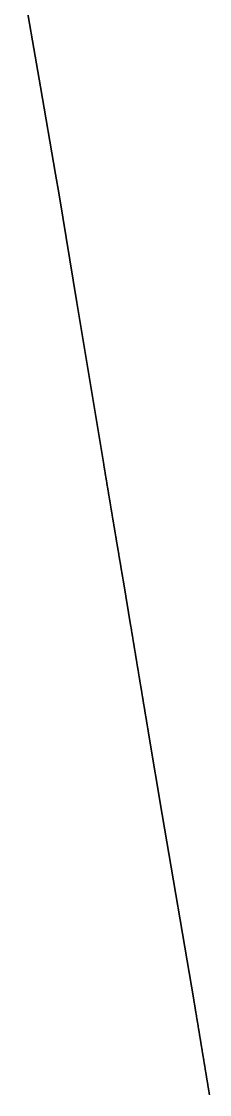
# Model space of a CAD drawing. Header units: inches. Extents: x 130170 to 284068, y 377793 to 804530.
# Drawn here: x 194385.2 to 194462.8, y 480395 to 480839 of the extents above; entities that cross this region are included whole.
import ezdxf

# ---------------------------------------------------------------- set-up
doc = ezdxf.new("R2010")
doc.units = ezdxf.units.IN
doc.header["$MEASUREMENT"] = 0
doc.layers.add('muni_il', color=7, linetype='Continuous')

msp = doc.modelspace()

# ---------------------------------------------------------------- linework, layer by layer
at = {"layer": 'muni_il'}
for points in [[(194385.2, 480857.43), (194393.07, 480812.02), (194399.25, 480775.87), (194400.69, 480767.36), (194408.09, 480722.77), (194419.13, 480655.71), (194419.16, 480655.52), (194419.19, 480655.32), (194419.23, 480655.12), (194419.26, 480654.92), (194419.29, 480654.73), (194419.32, 480654.53), (194419.36, 480654.33), (194419.39, 480654.13), (194419.42, 480653.94), (194419.46, 480653.74), (194419.49, 480653.54), (194419.52, 480653.35), (194419.55, 480653.15), (194419.59, 480652.95), (194419.62, 480652.75), (194419.65, 480652.56), (194419.68, 480652.36), (194419.72, 480652.16), (194419.75, 480651.96), (194419.78, 480651.77), (194419.81, 480651.57), (194419.85, 480651.37), (194419.88, 480651.17), (194419.91, 480650.98), (194419.95, 480650.78), (194419.98, 480650.58), (194420.01, 480650.39), (194420.04, 480650.19), (194420.08, 480649.99), (194420.11, 480649.79), (194420.14, 480649.6), (194420.17, 480649.4), (194420.21, 480649.2), (194420.24, 480649), (194420.27, 480648.81), (194420.31, 480648.61), (194420.34, 480648.41), (194420.37, 480648.22), (194420.4, 480648.02), (194420.44, 480647.82), (194420.47, 480647.62), (194420.5, 480647.43), (194420.53, 480647.23), (194420.57, 480647.03), (194420.6, 480646.83), (194420.63, 480646.64), (194420.67, 480646.44), (194420.7, 480646.24), (194420.73, 480646.04), (194420.76, 480645.85), (194420.8, 480645.65), (194420.83, 480645.45), (194420.86, 480645.26), (194420.9, 480645.06), (194420.93, 480644.86), (194420.96, 480644.66), (194420.99, 480644.47), (194421.03, 480644.27), (194421.06, 480644.07), (194421.09, 480643.87), (194421.12, 480643.68), (194421.16, 480643.48), (194421.19, 480643.28), (194421.22, 480643.09), (194421.26, 480642.89), (194421.29, 480642.69), (194421.32, 480642.49), (194421.35, 480642.3), (194421.39, 480642.1), (194421.42, 480641.9), (194421.45, 480641.7), (194421.49, 480641.51), (194421.52, 480641.31), (194421.55, 480641.11), (194421.58, 480640.92), (194421.62, 480640.72), (194421.65, 480640.52), (194421.68, 480640.32), (194421.72, 480640.13), (194421.75, 480639.93), (194421.78, 480639.73), (194421.81, 480639.53), (194421.85, 480639.34), (194421.88, 480639.14), (194421.91, 480638.94), (194421.95, 480638.75), (194421.98, 480638.55), (194422.01, 480638.35), (194422.04, 480638.15), (194422.08, 480637.96), (194422.11, 480637.76), (194422.14, 480637.56), (194422.18, 480637.36), (194422.21, 480637.17), (194422.24, 480636.97), (194422.28, 480636.77), (194422.31, 480636.58), (194422.34, 480636.38), (194422.37, 480636.18), (194422.41, 480635.98), (194422.44, 480635.79), (194422.47, 480635.59), (194422.51, 480635.39), (194422.54, 480635.19), (194422.57, 480635), (194422.6, 480634.8), (194422.64, 480634.6), (194422.67, 480634.41), (194422.7, 480634.21), (194422.74, 480634.01), (194422.77, 480633.81), (194422.8, 480633.62), (194422.84, 480633.42), (194422.87, 480633.22), (194422.9, 480633.02), (194422.93, 480632.83), (194422.97, 480632.63), (194423, 480632.43), (194423.03, 480632.24), (194423.07, 480632.04), (194423.1, 480631.84), (194423.13, 480631.64), (194423.17, 480631.45), (194423.2, 480631.25), (194423.23, 480631.05), (194423.26, 480630.85), (194423.3, 480630.66), (194423.33, 480630.46), (194423.36, 480630.26), (194423.4, 480630.07), (194423.43, 480629.87), (194423.46, 480629.67), (194423.5, 480629.47), (194423.53, 480629.28), (194423.56, 480629.08), (194423.59, 480628.88), (194423.63, 480628.68), (194423.66, 480628.49), (194423.69, 480628.29), (194423.73, 480628.09), (194423.76, 480627.9), (194423.79, 480627.7), (194423.83, 480627.5), (194423.86, 480627.3), (194423.89, 480627.11), (194423.93, 480626.91), (194423.96, 480626.71), (194423.99, 480626.52), (194424.02, 480626.32), (194424.06, 480626.12), (194424.09, 480625.92), (194424.12, 480625.73), (194424.16, 480625.53), (194424.19, 480625.33), (194424.22, 480625.13), (194424.26, 480624.94), (194424.29, 480624.74), (194424.32, 480624.54), (194424.36, 480624.35), (194424.39, 480624.15), (194424.42, 480623.95), (194424.46, 480623.75), (194424.49, 480623.56), (194424.52, 480623.36), (194424.55, 480623.16), (194424.59, 480622.96), (194424.62, 480622.77), (194424.65, 480622.57), (194424.69, 480622.37), (194424.72, 480622.18), (194424.75, 480621.98), (194424.79, 480621.78), (194424.82, 480621.58), (194424.85, 480621.39), (194424.89, 480621.19), (194424.92, 480620.99), (194424.95, 480620.8), (194424.99, 480620.6), (194425.02, 480620.4), (194425.05, 480620.2), (194425.09, 480620.01), (194425.12, 480619.81), (194425.15, 480619.61), (194425.19, 480619.41), (194425.22, 480619.22), (194425.25, 480619.02), (194425.29, 480618.82), (194425.32, 480618.63), (194425.35, 480618.43), (194425.38, 480618.23), (194425.42, 480618.03), (194425.45, 480617.84), (194425.48, 480617.64), (194425.52, 480617.44), (194425.55, 480617.25), (194425.58, 480617.05), (194425.62, 480616.85), (194425.65, 480616.65), (194425.68, 480616.46), (194425.72, 480616.26), (194425.75, 480616.06), (194425.78, 480615.86), (194425.82, 480615.67), (194425.85, 480615.47), (194425.88, 480615.27), (194425.92, 480615.08), (194425.95, 480614.88), (194425.98, 480614.68), (194426.02, 480614.48), (194426.05, 480614.29), (194426.08, 480614.09), (194426.12, 480613.89), (194426.15, 480613.7), (194426.18, 480613.5), (194426.22, 480613.3), (194426.25, 480613.1), (194426.28, 480612.91), (194426.32, 480612.71), (194426.35, 480612.51), (194426.38, 480612.32), (194426.42, 480612.12), (194426.45, 480611.92), (194426.48, 480611.72), (194426.52, 480611.53), (194426.55, 480611.33), (194426.58, 480611.13), (194426.62, 480610.93), (194426.65, 480610.74), (194426.68, 480610.54), (194426.72, 480610.34), (194426.75, 480610.15), (194426.78, 480609.95), (194426.82, 480609.75), (194426.85, 480609.55), (194426.88, 480609.36), (194426.92, 480609.16), (194426.95, 480608.96), (194426.98, 480608.77), (194427.02, 480608.57), (194427.05, 480608.37), (194427.08, 480608.17), (194427.12, 480607.98), (194427.15, 480607.78), (194427.18, 480607.58), (194427.22, 480607.39), (194427.26, 480607.15), (194430.36, 480588.5), (194430.39, 480588.31), (194430.42, 480588.11), (194430.45, 480587.91), (194430.49, 480587.71), (194430.52, 480587.52), (194430.55, 480587.32), (194430.58, 480587.12), (194430.62, 480586.93), (194430.65, 480586.73), (194430.68, 480586.53), (194430.71, 480586.33), (194430.75, 480586.14), (194430.78, 480585.94), (194430.81, 480585.74), (194430.84, 480585.54), (194430.87, 480585.35), (194430.91, 480585.15), (194430.94, 480584.95), (194430.97, 480584.75), (194431, 480584.56), (194431.04, 480584.36), (194431.07, 480584.16), (194431.1, 480583.96), (194431.13, 480583.77), (194431.17, 480583.57), (194431.2, 480583.37), (194431.23, 480583.18), (194431.26, 480582.98), (194431.3, 480582.78), (194431.33, 480582.58), (194431.36, 480582.39), (194431.39, 480582.19), (194431.42, 480581.99), (194431.46, 480581.79), (194431.49, 480581.6), (194431.52, 480581.4), (194431.55, 480581.2), (194431.59, 480581), (194431.62, 480580.81), (194431.65, 480580.61), (194431.68, 480580.41), (194431.72, 480580.21), (194431.75, 480580.02), (194431.78, 480579.82), (194431.81, 480579.62), (194431.85, 480579.43), (194431.88, 480579.23), (194431.91, 480579.03), (194431.94, 480578.83), (194431.98, 480578.64), (194432.01, 480578.44), (194432.04, 480578.24), (194432.07, 480578.04), (194432.11, 480577.85), (194432.14, 480577.65), (194432.17, 480577.45), (194432.2, 480577.25), (194432.24, 480577.06), (194432.27, 480576.86), (194432.3, 480576.66), (194432.33, 480576.47), (194432.37, 480576.27), (194432.4, 480576.07), (194432.43, 480575.87), (194432.46, 480575.68), (194432.5, 480575.48), (194432.53, 480575.28), (194432.56, 480575.08), (194432.59, 480574.89), (194432.63, 480574.69), (194432.66, 480574.49), (194432.69, 480574.29), (194432.72, 480574.1), (194432.76, 480573.9), (194432.79, 480573.7), (194432.82, 480573.51), (194432.85, 480573.31), (194432.89, 480573.11), (194432.92, 480572.91), (194432.95, 480572.72), (194432.98, 480572.52), (194433.02, 480572.32), (194433.05, 480572.12), (194433.08, 480571.93), (194433.11, 480571.73), (194433.15, 480571.53), (194433.18, 480571.33), (194433.21, 480571.14), (194433.24, 480570.94), (194433.28, 480570.74), (194433.31, 480570.54), (194433.34, 480570.35), (194433.37, 480570.15), (194433.41, 480569.95), (194433.44, 480569.76), (194433.47, 480569.56), (194433.5, 480569.36), (194433.54, 480569.16), (194433.57, 480568.97), (194433.6, 480568.77), (194433.63, 480568.57), (194433.67, 480568.37), (194433.7, 480568.18), (194433.73, 480567.98), (194433.77, 480567.78), (194433.8, 480567.59), (194433.83, 480567.39), (194433.86, 480567.19), (194433.9, 480566.99), (194433.93, 480566.8), (194433.96, 480566.6), (194433.99, 480566.4), (194434.03, 480566.2), (194434.06, 480566.01), (194434.09, 480565.81), (194434.12, 480565.61), (194434.16, 480565.41), (194434.19, 480565.22), (194434.22, 480565.02), (194434.25, 480564.82), (194434.29, 480564.63), (194434.32, 480564.43), (194434.35, 480564.23), (194434.39, 480564.03), (194434.42, 480563.84), (194434.45, 480563.64), (194434.48, 480563.44), (194434.52, 480563.24), (194434.55, 480563.05), (194434.58, 480562.85), (194434.61, 480562.65), (194434.65, 480562.45), (194434.68, 480562.26), (194434.71, 480562.06), (194434.74, 480561.86), (194434.78, 480561.67), (194434.81, 480561.47), (194434.84, 480561.27), (194434.88, 480561.07), (194434.91, 480560.88), (194434.94, 480560.68), (194434.97, 480560.48), (194435.01, 480560.28), (194435.04, 480560.09), (194435.07, 480559.89), (194435.1, 480559.69), (194435.14, 480559.5), (194435.17, 480559.3), (194435.2, 480559.1), (194435.24, 480558.9), (194435.27, 480558.71), (194435.3, 480558.51), (194435.33, 480558.31), (194435.37, 480558.11), (194435.4, 480557.92), (194435.43, 480557.72), (194435.46, 480557.52), (194435.5, 480557.32), (194435.53, 480557.13), (194435.56, 480556.93), (194435.6, 480556.73), (194435.63, 480556.54), (194435.66, 480556.34), (194435.69, 480556.14), (194435.73, 480555.94), (194435.76, 480555.75), (194435.79, 480555.55), (194435.82, 480555.35), (194435.86, 480555.15), (194435.89, 480554.96), (194435.92, 480554.76), (194435.96, 480554.56), (194435.99, 480554.37), (194436.02, 480554.17), (194436.05, 480553.97), (194436.09, 480553.77), (194436.12, 480553.58), (194436.15, 480553.38), (194436.18, 480553.18), (194436.22, 480552.98), (194436.25, 480552.79), (194436.28, 480552.59), (194436.32, 480552.39), (194436.35, 480552.2), (194436.38, 480552), (194436.41, 480551.8), (194436.45, 480551.6), (194436.48, 480551.41), (194436.51, 480551.21), (194436.55, 480551.01), (194436.58, 480550.81), (194436.61, 480550.62), (194436.64, 480550.42), (194436.68, 480550.22), (194436.71, 480550.03), (194436.74, 480549.83), (194436.78, 480549.63), (194436.81, 480549.43), (194436.84, 480549.24), (194436.87, 480549.04), (194436.91, 480548.84), (194436.94, 480548.64), (194436.97, 480548.45), (194437.01, 480548.25), (194437.04, 480548.05), (194437.07, 480547.85), (194437.1, 480547.66), (194437.14, 480547.46), (194437.17, 480547.26), (194437.2, 480547.07), (194437.24, 480546.87), (194437.27, 480546.67), (194437.3, 480546.47), (194437.33, 480546.28), (194437.37, 480546.08), (194437.4, 480545.88), (194437.43, 480545.68), (194437.47, 480545.49), (194437.5, 480545.29), (194437.53, 480545.09), (194437.56, 480544.9), (194437.62, 480544.54), (194443.27, 480510.89), (194456.29, 480434.16), (194456.33, 480433.9), (194456.36, 480433.7), (194456.4, 480433.5), (194456.43, 480433.31), (194456.46, 480433.11), (194456.49, 480432.91), (194456.53, 480432.71), (194456.56, 480432.52), (194456.59, 480432.32), (194456.62, 480432.12), (194456.66, 480431.93), (194456.69, 480431.73), (194456.72, 480431.53), (194456.75, 480431.33), (194456.79, 480431.14), (194456.82, 480430.94), (194456.85, 480430.74), (194456.88, 480430.54), (194456.92, 480430.35), (194456.95, 480430.15), (194456.98, 480429.95), (194457.02, 480429.75), (194457.05, 480429.56), (194457.08, 480429.36), (194457.11, 480429.16), (194457.15, 480428.97), (194457.18, 480428.77), (194457.21, 480428.57), (194457.24, 480428.37), (194457.28, 480428.18), (194457.31, 480427.98), (194457.34, 480427.78), (194457.37, 480427.58), (194457.41, 480427.39), (194457.44, 480427.19), (194457.47, 480426.99), (194457.5, 480426.79), (194457.54, 480426.6), (194457.57, 480426.4), (194457.6, 480426.2), (194457.63, 480426.01), (194457.67, 480425.81), (194457.7, 480425.61), (194457.73, 480425.41), (194457.76, 480425.22), (194457.8, 480425.02), (194457.83, 480424.82), (194457.86, 480424.62), (194457.9, 480424.43), (194457.93, 480424.23), (194457.96, 480424.03), (194457.99, 480423.84), (194458.03, 480423.64), (194458.06, 480423.44), (194458.09, 480423.24), (194458.12, 480423.05), (194458.16, 480422.85), (194458.19, 480422.65), (194458.22, 480422.45), (194458.25, 480422.26), (194458.29, 480422.06), (194458.32, 480421.86), (194458.35, 480421.66), (194458.38, 480421.47), (194458.42, 480421.27), (194458.45, 480421.07), (194458.48, 480420.88), (194458.51, 480420.68), (194458.55, 480420.48), (194458.58, 480420.28), (194458.61, 480420.09), (194458.64, 480419.89), (194458.68, 480419.69), (194458.71, 480419.49), (194458.74, 480419.3), (194458.77, 480419.1), (194458.81, 480418.9), (194458.84, 480418.7), (194458.87, 480418.51), (194458.9, 480418.31), (194458.94, 480418.11), (194458.97, 480417.91), (194459, 480417.72), (194459.03, 480417.52), (194459.07, 480417.32), (194459.1, 480417.13), (194459.13, 480416.93), (194459.16, 480416.73), (194459.2, 480416.53), (194459.23, 480416.34), (194459.26, 480416.14), (194459.29, 480415.94), (194459.33, 480415.74), (194459.36, 480415.55), (194459.39, 480415.35), (194459.42, 480415.15), (194459.46, 480414.95), (194459.49, 480414.76), (194459.52, 480414.56), (194459.55, 480414.36), (194459.59, 480414.17), (194459.62, 480413.97), (194459.65, 480413.77), (194459.68, 480413.57), (194459.72, 480413.38), (194459.75, 480413.18), (194459.78, 480412.98), (194459.81, 480412.78), (194459.85, 480412.59), (194459.88, 480412.39), (194459.91, 480412.19), (194459.94, 480411.99), (194459.98, 480411.8), (194460.01, 480411.6), (194460.04, 480411.4), (194460.07, 480411.21), (194460.11, 480411.01), (194460.14, 480410.81), (194460.17, 480410.61), (194460.2, 480410.42), (194460.24, 480410.22), (194460.27, 480410.02), (194460.3, 480409.82), (194460.33, 480409.63), (194460.37, 480409.43), (194460.4, 480409.23), (194460.43, 480409.03), (194460.46, 480408.84), (194460.5, 480408.64), (194460.53, 480408.44), (194460.56, 480408.25), (194460.59, 480408.05), (194460.63, 480407.85), (194460.66, 480407.65), (194460.69, 480407.46), (194460.72, 480407.26), (194460.76, 480407.06), (194460.79, 480406.86), (194460.82, 480406.67), (194460.85, 480406.47), (194460.89, 480406.27), (194460.92, 480406.07), (194460.95, 480405.88), (194460.98, 480405.68), (194461.02, 480405.48), (194461.05, 480405.28), (194461.08, 480405.09), (194461.11, 480404.89), (194461.15, 480404.69), (194461.18, 480404.5), (194461.21, 480404.3), (194461.24, 480404.1), (194461.28, 480403.9), (194461.31, 480403.71), (194461.34, 480403.51), (194461.37, 480403.31), (194461.41, 480403.11), (194461.44, 480402.92), (194461.47, 480402.72), (194461.5, 480402.52), (194461.53, 480402.32), (194461.57, 480402.13), (194461.6, 480401.93), (194461.63, 480401.73), (194461.66, 480401.54), (194461.7, 480401.34), (194461.73, 480401.14), (194461.76, 480400.94), (194461.79, 480400.75), (194461.83, 480400.55), (194461.86, 480400.35), (194461.89, 480400.15), (194461.92, 480399.96), (194461.96, 480399.76), (194461.99, 480399.56), (194462.02, 480399.36), (194462.05, 480399.17), (194462.09, 480398.97), (194462.12, 480398.77), (194462.15, 480398.57), (194462.18, 480398.38), (194462.21, 480398.18), (194462.25, 480397.98), (194462.28, 480397.79), (194462.31, 480397.59), (194462.34, 480397.39), (194462.38, 480397.19), (194462.41, 480397), (194462.44, 480396.8), (194462.47, 480396.6), (194462.51, 480396.4), (194462.54, 480396.21), (194462.57, 480396.01), (194462.6, 480395.81), (194462.64, 480395.61), (194462.67, 480395.42), (194462.7, 480395.22), (194462.73, 480395.02), (194462.77, 480394.82)], [(194462.77, 480394.82), (194462.73, 480395.02), (194462.7, 480395.22), (194462.67, 480395.42), (194462.64, 480395.61), (194462.6, 480395.81), (194462.57, 480396.01), (194462.54, 480396.21), (194462.51, 480396.4), (194462.47, 480396.6), (194462.44, 480396.8), (194462.41, 480397), (194462.38, 480397.19), (194462.34, 480397.39), (194462.31, 480397.59), (194462.28, 480397.79), (194462.25, 480397.98), (194462.21, 480398.18), (194462.18, 480398.38), (194462.15, 480398.57), (194462.12, 480398.77), (194462.09, 480398.97), (194462.05, 480399.17), (194462.02, 480399.36), (194461.99, 480399.56), (194461.96, 480399.76), (194461.92, 480399.96), (194461.89, 480400.15), (194461.86, 480400.35), (194461.83, 480400.55), (194461.79, 480400.75), (194461.76, 480400.94), (194461.73, 480401.14), (194461.7, 480401.34), (194461.66, 480401.54), (194461.63, 480401.73), (194461.6, 480401.93), (194461.57, 480402.13), (194461.53, 480402.32), (194461.5, 480402.52), (194461.47, 480402.72), (194461.44, 480402.92), (194461.41, 480403.11), (194461.37, 480403.31), (194461.34, 480403.51), (194461.31, 480403.71), (194461.28, 480403.9), (194461.24, 480404.1), (194461.21, 480404.3), (194461.18, 480404.5), (194461.15, 480404.69), (194461.11, 480404.89), (194461.08, 480405.09), (194461.05, 480405.28), (194461.02, 480405.48), (194460.98, 480405.68), (194460.95, 480405.88), (194460.92, 480406.07), (194460.89, 480406.27), (194460.85, 480406.47), (194460.82, 480406.67), (194460.79, 480406.86), (194460.76, 480407.06), (194460.72, 480407.26), (194460.69, 480407.46), (194460.66, 480407.65), (194460.63, 480407.85), (194460.59, 480408.05), (194460.56, 480408.25), (194460.53, 480408.44), (194460.5, 480408.64), (194460.46, 480408.84), (194460.43, 480409.03), (194460.4, 480409.23), (194460.37, 480409.43), (194460.33, 480409.63), (194460.3, 480409.82), (194460.27, 480410.02), (194460.24, 480410.22), (194460.2, 480410.42), (194460.17, 480410.61), (194460.14, 480410.81), (194460.11, 480411.01), (194460.07, 480411.21), (194460.04, 480411.4), (194460.01, 480411.6), (194459.98, 480411.8), (194459.94, 480411.99), (194459.91, 480412.19), (194459.88, 480412.39), (194459.85, 480412.59), (194459.81, 480412.78), (194459.78, 480412.98), (194459.75, 480413.18), (194459.72, 480413.38), (194459.68, 480413.57), (194459.65, 480413.77), (194459.62, 480413.97), (194459.59, 480414.17), (194459.55, 480414.36), (194459.52, 480414.56), (194459.49, 480414.76), (194459.46, 480414.95), (194459.42, 480415.15), (194459.39, 480415.35), (194459.36, 480415.55), (194459.33, 480415.74), (194459.29, 480415.94), (194459.26, 480416.14), (194459.23, 480416.34), (194459.2, 480416.53), (194459.16, 480416.73), (194459.13, 480416.93), (194459.1, 480417.13), (194459.07, 480417.32), (194459.03, 480417.52), (194459, 480417.72), (194458.97, 480417.91), (194458.94, 480418.11), (194458.9, 480418.31), (194458.87, 480418.51), (194458.84, 480418.7), (194458.81, 480418.9), (194458.77, 480419.1), (194458.74, 480419.3), (194458.71, 480419.49), (194458.68, 480419.69), (194458.64, 480419.89), (194458.61, 480420.09), (194458.58, 480420.28), (194458.55, 480420.48), (194458.51, 480420.68), (194458.48, 480420.88), (194458.45, 480421.07), (194458.42, 480421.27), (194458.38, 480421.47), (194458.35, 480421.66), (194458.32, 480421.86), (194458.29, 480422.06), (194458.25, 480422.26), (194458.22, 480422.45), (194458.19, 480422.65), (194458.16, 480422.85), (194458.12, 480423.05), (194458.09, 480423.24), (194458.06, 480423.44), (194458.03, 480423.64), (194457.99, 480423.84), (194457.96, 480424.03), (194457.93, 480424.23), (194457.9, 480424.43), (194457.86, 480424.62), (194457.83, 480424.82), (194457.8, 480425.02), (194457.76, 480425.22), (194457.73, 480425.41), (194457.7, 480425.61), (194457.67, 480425.81), (194457.63, 480426.01), (194457.6, 480426.2), (194457.57, 480426.4), (194457.54, 480426.6), (194457.5, 480426.79), (194457.47, 480426.99), (194457.44, 480427.19), (194457.41, 480427.39), (194457.37, 480427.58), (194457.34, 480427.78), (194457.31, 480427.98), (194457.28, 480428.18), (194457.24, 480428.37), (194457.21, 480428.57), (194457.18, 480428.77), (194457.15, 480428.97), (194457.11, 480429.16), (194457.08, 480429.36), (194457.05, 480429.56), (194457.02, 480429.75), (194456.98, 480429.95), (194456.95, 480430.15), (194456.92, 480430.35), (194456.88, 480430.54), (194456.85, 480430.74), (194456.82, 480430.94), (194456.79, 480431.14), (194456.75, 480431.33), (194456.72, 480431.53), (194456.69, 480431.73), (194456.66, 480431.93), (194456.62, 480432.12), (194456.59, 480432.32), (194456.56, 480432.52), (194456.53, 480432.71), (194456.49, 480432.91), (194456.46, 480433.11), (194456.43, 480433.31), (194456.4, 480433.5), (194456.36, 480433.7), (194456.33, 480433.9), (194456.29, 480434.16), (194443.27, 480510.89), (194437.62, 480544.54), (194437.56, 480544.9), (194437.53, 480545.09), (194437.5, 480545.29), (194437.47, 480545.49), (194437.43, 480545.68), (194437.4, 480545.88), (194437.37, 480546.08), (194437.33, 480546.28), (194437.3, 480546.47), (194437.27, 480546.67), (194437.24, 480546.87), (194437.2, 480547.07), (194437.17, 480547.26), (194437.14, 480547.46), (194437.1, 480547.66), (194437.07, 480547.85), (194437.04, 480548.05), (194437.01, 480548.25), (194436.97, 480548.45), (194436.94, 480548.64), (194436.91, 480548.84), (194436.87, 480549.04), (194436.84, 480549.24), (194436.81, 480549.43), (194436.78, 480549.63), (194436.74, 480549.83), (194436.71, 480550.03), (194436.68, 480550.22), (194436.64, 480550.42), (194436.61, 480550.62), (194436.58, 480550.81), (194436.55, 480551.01), (194436.51, 480551.21), (194436.48, 480551.41), (194436.45, 480551.6), (194436.41, 480551.8), (194436.38, 480552), (194436.35, 480552.2), (194436.32, 480552.39), (194436.28, 480552.59), (194436.25, 480552.79), (194436.22, 480552.98), (194436.18, 480553.18), (194436.15, 480553.38), (194436.12, 480553.58), (194436.09, 480553.77), (194436.05, 480553.97), (194436.02, 480554.17), (194435.99, 480554.37), (194435.96, 480554.56), (194435.92, 480554.76), (194435.89, 480554.96), (194435.86, 480555.15), (194435.82, 480555.35), (194435.79, 480555.55), (194435.76, 480555.75), (194435.73, 480555.94), (194435.69, 480556.14), (194435.66, 480556.34), (194435.63, 480556.54), (194435.6, 480556.73), (194435.56, 480556.93), (194435.53, 480557.13), (194435.5, 480557.32), (194435.46, 480557.52), (194435.43, 480557.72), (194435.4, 480557.92), (194435.37, 480558.11), (194435.33, 480558.31), (194435.3, 480558.51), (194435.27, 480558.71), (194435.24, 480558.9), (194435.2, 480559.1), (194435.17, 480559.3), (194435.14, 480559.5), (194435.1, 480559.69), (194435.07, 480559.89), (194435.04, 480560.09), (194435.01, 480560.28), (194434.97, 480560.48), (194434.94, 480560.68), (194434.91, 480560.88), (194434.88, 480561.07), (194434.84, 480561.27), (194434.81, 480561.47), (194434.78, 480561.67), (194434.74, 480561.86), (194434.71, 480562.06), (194434.68, 480562.26), (194434.65, 480562.45), (194434.61, 480562.65), (194434.58, 480562.85), (194434.55, 480563.05), (194434.52, 480563.24), (194434.48, 480563.44), (194434.45, 480563.64), (194434.42, 480563.84), (194434.39, 480564.03), (194434.35, 480564.23), (194434.32, 480564.43), (194434.29, 480564.63), (194434.25, 480564.82), (194434.22, 480565.02), (194434.19, 480565.22), (194434.16, 480565.41), (194434.12, 480565.61), (194434.09, 480565.81), (194434.06, 480566.01), (194434.03, 480566.2), (194433.99, 480566.4), (194433.96, 480566.6), (194433.93, 480566.8), (194433.9, 480566.99), (194433.86, 480567.19), (194433.83, 480567.39), (194433.8, 480567.59), (194433.77, 480567.78), (194433.73, 480567.98), (194433.7, 480568.18), (194433.67, 480568.37), (194433.63, 480568.57), (194433.6, 480568.77), (194433.57, 480568.97), (194433.54, 480569.16), (194433.5, 480569.36), (194433.47, 480569.56), (194433.44, 480569.76), (194433.41, 480569.95), (194433.37, 480570.15), (194433.34, 480570.35), (194433.31, 480570.54), (194433.28, 480570.74), (194433.24, 480570.94), (194433.21, 480571.14), (194433.18, 480571.33), (194433.15, 480571.53), (194433.11, 480571.73), (194433.08, 480571.93), (194433.05, 480572.12), (194433.02, 480572.32), (194432.98, 480572.52), (194432.95, 480572.72), (194432.92, 480572.91), (194432.89, 480573.11), (194432.85, 480573.31), (194432.82, 480573.51), (194432.79, 480573.7), (194432.76, 480573.9), (194432.72, 480574.1), (194432.69, 480574.29), (194432.66, 480574.49), (194432.63, 480574.69), (194432.59, 480574.89), (194432.56, 480575.08), (194432.53, 480575.28), (194432.5, 480575.48), (194432.46, 480575.68), (194432.43, 480575.87), (194432.4, 480576.07), (194432.37, 480576.27), (194432.33, 480576.47), (194432.3, 480576.66), (194432.27, 480576.86), (194432.24, 480577.06), (194432.2, 480577.25), (194432.17, 480577.45), (194432.14, 480577.65), (194432.11, 480577.85), (194432.07, 480578.04), (194432.04, 480578.24), (194432.01, 480578.44), (194431.98, 480578.64), (194431.94, 480578.83), (194431.91, 480579.03), (194431.88, 480579.23), (194431.85, 480579.43), (194431.81, 480579.62), (194431.78, 480579.82), (194431.75, 480580.02), (194431.72, 480580.21), (194431.68, 480580.41), (194431.65, 480580.61), (194431.62, 480580.81), (194431.59, 480581), (194431.55, 480581.2), (194431.52, 480581.4), (194431.49, 480581.6), (194431.46, 480581.79), (194431.42, 480581.99), (194431.39, 480582.19), (194431.36, 480582.39), (194431.33, 480582.58), (194431.3, 480582.78), (194431.26, 480582.98), (194431.23, 480583.18), (194431.2, 480583.37), (194431.17, 480583.57), (194431.13, 480583.77), (194431.1, 480583.96), (194431.07, 480584.16), (194431.04, 480584.36), (194431, 480584.56), (194430.97, 480584.75), (194430.94, 480584.95), (194430.91, 480585.15), (194430.87, 480585.35), (194430.84, 480585.54), (194430.81, 480585.74), (194430.78, 480585.94), (194430.75, 480586.14), (194430.71, 480586.33), (194430.68, 480586.53), (194430.65, 480586.73), (194430.62, 480586.93), (194430.58, 480587.12), (194430.55, 480587.32), (194430.52, 480587.52), (194430.49, 480587.71), (194430.45, 480587.91), (194430.42, 480588.11), (194430.39, 480588.31), (194430.36, 480588.5), (194427.26, 480607.15), (194427.22, 480607.39), (194427.18, 480607.58), (194427.15, 480607.78), (194427.12, 480607.98), (194427.08, 480608.17), (194427.05, 480608.37), (194427.02, 480608.57), (194426.98, 480608.77), (194426.95, 480608.96), (194426.92, 480609.16), (194426.88, 480609.36), (194426.85, 480609.55), (194426.82, 480609.75), (194426.78, 480609.95), (194426.75, 480610.15), (194426.72, 480610.34), (194426.68, 480610.54), (194426.65, 480610.74), (194426.62, 480610.93), (194426.58, 480611.13), (194426.55, 480611.33), (194426.52, 480611.53), (194426.48, 480611.72), (194426.45, 480611.92), (194426.42, 480612.12), (194426.38, 480612.32), (194426.35, 480612.51), (194426.32, 480612.71), (194426.28, 480612.91), (194426.25, 480613.1), (194426.22, 480613.3), (194426.18, 480613.5), (194426.15, 480613.7), (194426.12, 480613.89), (194426.08, 480614.09), (194426.05, 480614.29), (194426.02, 480614.48), (194425.98, 480614.68), (194425.95, 480614.88), (194425.92, 480615.08), (194425.88, 480615.27), (194425.85, 480615.47), (194425.82, 480615.67), (194425.78, 480615.86), (194425.75, 480616.06), (194425.72, 480616.26), (194425.68, 480616.46), (194425.65, 480616.65), (194425.62, 480616.85), (194425.58, 480617.05), (194425.55, 480617.25), (194425.52, 480617.44), (194425.48, 480617.64), (194425.45, 480617.84), (194425.42, 480618.03), (194425.38, 480618.23), (194425.35, 480618.43), (194425.32, 480618.63), (194425.29, 480618.82), (194425.25, 480619.02), (194425.22, 480619.22), (194425.19, 480619.41), (194425.15, 480619.61), (194425.12, 480619.81), (194425.09, 480620.01), (194425.05, 480620.2), (194425.02, 480620.4), (194424.99, 480620.6), (194424.95, 480620.8), (194424.92, 480620.99), (194424.89, 480621.19), (194424.85, 480621.39), (194424.82, 480621.58), (194424.79, 480621.78), (194424.75, 480621.98), (194424.72, 480622.18), (194424.69, 480622.37), (194424.65, 480622.57), (194424.62, 480622.77), (194424.59, 480622.96), (194424.55, 480623.16), (194424.52, 480623.36), (194424.49, 480623.56), (194424.46, 480623.75), (194424.42, 480623.95), (194424.39, 480624.15), (194424.36, 480624.35), (194424.32, 480624.54), (194424.29, 480624.74), (194424.26, 480624.94), (194424.22, 480625.13), (194424.19, 480625.33), (194424.16, 480625.53), (194424.12, 480625.73), (194424.09, 480625.92), (194424.06, 480626.12), (194424.02, 480626.32), (194423.99, 480626.52), (194423.96, 480626.71), (194423.93, 480626.91), (194423.89, 480627.11), (194423.86, 480627.3), (194423.83, 480627.5), (194423.79, 480627.7), (194423.76, 480627.9), (194423.73, 480628.09), (194423.69, 480628.29), (194423.66, 480628.49), (194423.63, 480628.68), (194423.59, 480628.88), (194423.56, 480629.08), (194423.53, 480629.28), (194423.5, 480629.47), (194423.46, 480629.67), (194423.43, 480629.87), (194423.4, 480630.07), (194423.36, 480630.26), (194423.33, 480630.46), (194423.3, 480630.66), (194423.26, 480630.85), (194423.23, 480631.05), (194423.2, 480631.25), (194423.17, 480631.45), (194423.13, 480631.64), (194423.1, 480631.84), (194423.07, 480632.04), (194423.03, 480632.24), (194423, 480632.43), (194422.97, 480632.63), (194422.93, 480632.83), (194422.9, 480633.02), (194422.87, 480633.22), (194422.84, 480633.42), (194422.8, 480633.62), (194422.77, 480633.81), (194422.74, 480634.01), (194422.7, 480634.21), (194422.67, 480634.41), (194422.64, 480634.6), (194422.6, 480634.8), (194422.57, 480635), (194422.54, 480635.19), (194422.51, 480635.39), (194422.47, 480635.59), (194422.44, 480635.79), (194422.41, 480635.98), (194422.37, 480636.18), (194422.34, 480636.38), (194422.31, 480636.58), (194422.28, 480636.77), (194422.24, 480636.97), (194422.21, 480637.17), (194422.18, 480637.36), (194422.14, 480637.56), (194422.11, 480637.76), (194422.08, 480637.96), (194422.04, 480638.15), (194422.01, 480638.35), (194421.98, 480638.55), (194421.95, 480638.75), (194421.91, 480638.94), (194421.88, 480639.14), (194421.85, 480639.34), (194421.81, 480639.53), (194421.78, 480639.73), (194421.75, 480639.93), (194421.72, 480640.13), (194421.68, 480640.32), (194421.65, 480640.52), (194421.62, 480640.72), (194421.58, 480640.92), (194421.55, 480641.11), (194421.52, 480641.31), (194421.49, 480641.51), (194421.45, 480641.7), (194421.42, 480641.9), (194421.39, 480642.1), (194421.35, 480642.3), (194421.32, 480642.49), (194421.29, 480642.69), (194421.26, 480642.89), (194421.22, 480643.09), (194421.19, 480643.28), (194421.16, 480643.48), (194421.12, 480643.68), (194421.09, 480643.87), (194421.06, 480644.07), (194421.03, 480644.27), (194420.99, 480644.47), (194420.96, 480644.66), (194420.93, 480644.86), (194420.9, 480645.06), (194420.86, 480645.26), (194420.83, 480645.45), (194420.8, 480645.65), (194420.76, 480645.85), (194420.73, 480646.04), (194420.7, 480646.24), (194420.67, 480646.44), (194420.63, 480646.64), (194420.6, 480646.83), (194420.57, 480647.03), (194420.53, 480647.23), (194420.5, 480647.43), (194420.47, 480647.62), (194420.44, 480647.82), (194420.4, 480648.02), (194420.37, 480648.22), (194420.34, 480648.41), (194420.31, 480648.61), (194420.27, 480648.81), (194420.24, 480649), (194420.21, 480649.2), (194420.17, 480649.4), (194420.14, 480649.6), (194420.11, 480649.79), (194420.08, 480649.99), (194420.04, 480650.19), (194420.01, 480650.39), (194419.98, 480650.58), (194419.95, 480650.78), (194419.91, 480650.98), (194419.88, 480651.17), (194419.85, 480651.37), (194419.81, 480651.57), (194419.78, 480651.77), (194419.75, 480651.96), (194419.72, 480652.16), (194419.68, 480652.36), (194419.65, 480652.56), (194419.62, 480652.75), (194419.59, 480652.95), (194419.55, 480653.15), (194419.52, 480653.35), (194419.49, 480653.54), (194419.46, 480653.74), (194419.42, 480653.94), (194419.39, 480654.13), (194419.36, 480654.33), (194419.32, 480654.53), (194419.29, 480654.73), (194419.26, 480654.92), (194419.23, 480655.12), (194419.19, 480655.32), (194419.16, 480655.52), (194419.13, 480655.71), (194408.09, 480722.77), (194400.69, 480767.36), (194399.25, 480775.87), (194393.07, 480812.02), (194385.2, 480857.43)]]:
    msp.add_lwpolyline(points, dxfattribs=at)

doc.saveas('drawing.dxf')
